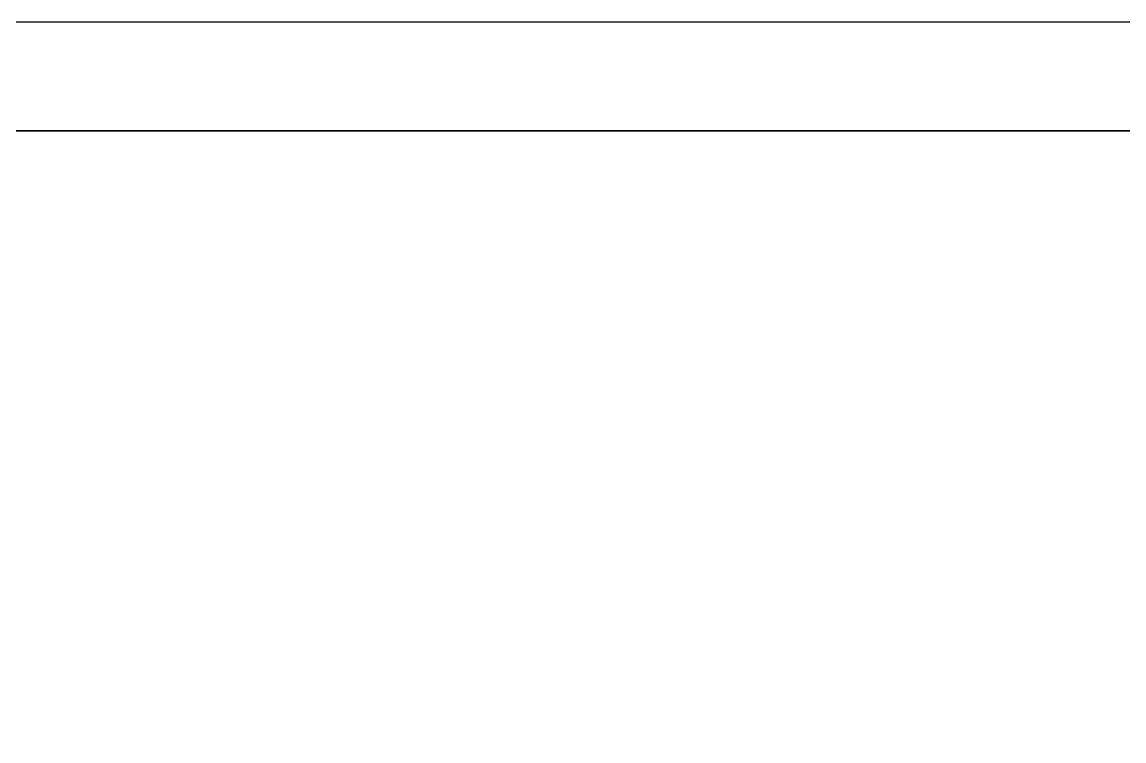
# Model space of a CAD drawing. Header units: millimetres. Extents: x -5 to 3200, y -1375 to 0.
# Drawn here: x 1582.2 to 1632.8, y -912 to -879 of the extents above; entities that cross this region are included whole.
import ezdxf

# ---------------------------------------------------------------- set-up
doc = ezdxf.new("R2010")
doc.units = ezdxf.units.MM
doc.layers.add('IQ_200_2D', color=1, linetype='Continuous')
doc.layers.add('IQ_200_3D', color=1, linetype='Continuous')

msp = doc.modelspace()

# ---------------------------------------------------------------- linework, layer by layer
at = {"layer": 'IQ_200_2D'}
msp.add_lwpolyline([(-0.004, -50), (2899.996, -50), (2899.996, -845), (1692.996, -845), (1692.996, -879), (1206.996, -879), (1206.996, -845), (-0.004, -845), (-0.004, -50)], dxfattribs=at)
msp.add_lwpolyline([(1672.996, -883.999), (1672.996, -883.999, -0.414214), (1677.996, -888.999), (1677.996, -905), (1647.996, -935), (1647.996, -945), (1509.996, -945), (1509.996, -935), (1251.996, -935), (1221.996, -905), (1221.996, -889, -0.414213), (1226.996, -884), (1672.996, -883.999)], format="xyb", dxfattribs=at)
at = {"layer": 'IQ_200_3D'}
for points, invisible_edges in [([(1251.996, -935, 150), (1221.996, -905, 150), (1226.996, -884, 150), (1672.913, -884, 150)], 10), ([(1251.996, -935, 1785), (1672.913, -884, 1785), (1226.996, -884, 1785)], 13), ([(1251.996, -935, 1785), (1251.996, -935.2, 1785), (1647.996, -935, 1785), (1672.913, -884, 1785)], 14), ([(1672.913, -884, 150), (1647.996, -935, 150), (1251.996, -935, 150)], 13)]:
    msp.add_3dface(points, dxfattribs=dict(at, invisible_edges=invisible_edges))
msp.add_3dface([(1672.913, -884, 1785), (1672.913, -884, 150), (1226.996, -884, 150), (1226.996, -884, 1785)], dxfattribs=at)

doc.saveas('drawing.dxf')
